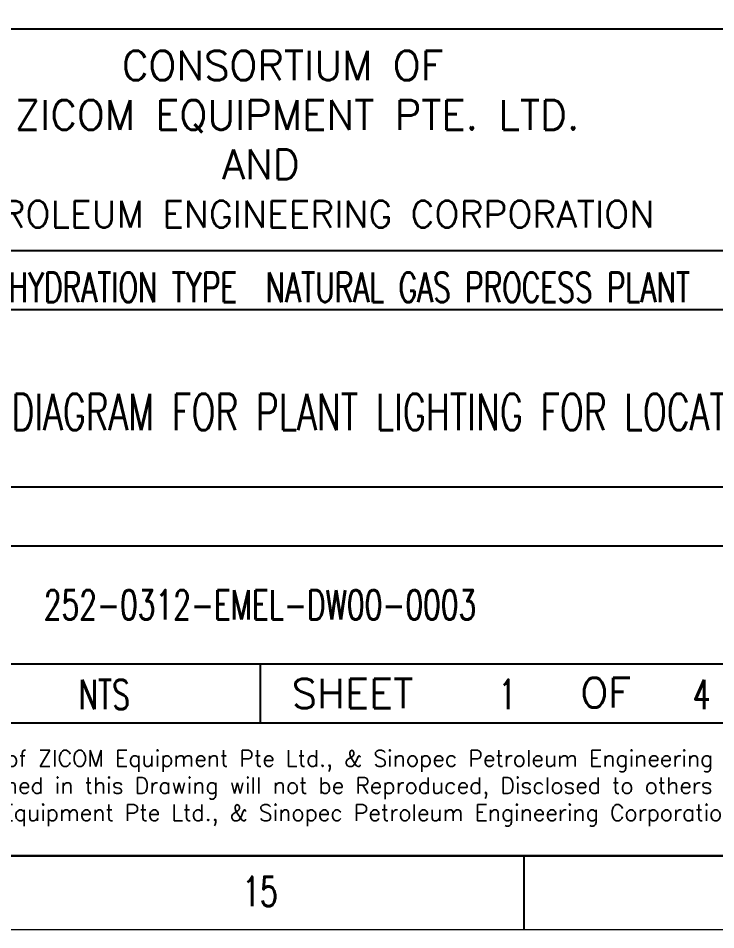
# Model space of a CAD drawing. Header units: millimetres. Extents: x -10610309 to -7681154, y 4147866 to 4574587.
# Drawn here: x -10079318 to -10031336, y 4147866 to 4210569 of the extents above; entities that cross this region are included whole.
import ezdxf
from ezdxf.enums import TextEntityAlignment as Align

# ---------------------------------------------------------------- set-up
doc = ezdxf.new("R2010")
doc.units = ezdxf.units.MM
doc.layers.add('TEG BORDER', color=7, linetype='Continuous')
doc.styles.add('HZTXT', font='simplexs.shx', dxfattribs={"width": 0.7, "bigfont": 'hztxt.shx'})
doc.styles.add('TEG BORDER', font='txt_qlt.shx', dxfattribs={"width": 0.7, "bigfont": 'hztxt.shx'})

# ---------------------------------------------------------------- blocks, each defined once
blk = doc.blocks.new('TEG BORDER A2')
for p, q in [((489, 5), (589, 5)), ((556.875, 0), (556.875, 5))]:
    blk.add_line(p, q)
at = {"color": 5, "lineweight": 15}
blk.add_lwpolyline([(0, 420), (594, 420), (594, 0), (0, 0)], close=True, dxfattribs=at)
blk.add_lwpolyline([(5, 415), (589, 415), (589, 5), (5, 5)], close=True)
at = {"layer": 'TEG BORDER', "color": 0}
blk.add_line((489, 61), (589, 61), dxfattribs=at)
at = {"layer": 'TEG BORDER'}
for p, q in [((489, 46), (589, 46)), ((489, 42), (589, 42)), ((489, 30), (589, 30)), ((489, 26), (589, 26)), ((504, 18), (574, 18)), ((539, 18), (539, 14)), ((489, 14), (589, 14)), ((489, 14), (589, 14))]:
    blk.add_line(p, q, dxfattribs=at)
at = {"insert": (537.797, 1.593), "char_height": 2, "width": 2, "attachment_point": 7, "style": 'TEG BORDER'}
blk.add_mtext('\\pi2.2204e-016;15', dxfattribs=at)
at = {"layer": 'TEG BORDER', "color": 7, "style": 'TEG BORDER'}
for s, height, p in [('CONSORTIUM OF', 2, (529.647, 57.517)), ('ZICOM EQUIPMENT PTE. LTD.', 2, (522.4, 54.17)), ('AND', 2, (536.443, 50.823)), ('SINOPEC PETROLEUM ENGINEERING CORPORATION', 1.8, (505.679, 47.552)), ('This Drawing is Property of Consortium of ZICOM Equipment Pte Ltd., & Sinopec Petroleum Engineering', 1.0962, (491.655, 11.054)), ('Corporation and any Information, contained in this Drawing will not be Reproduced, Disclosed to others without', 1.0962, (491.706, 9.216)), ('Explicit Written Permission from ZICOM Equipment Pte Ltd., & Sinopec Petroleum Engineering Corporation.', 1.0962, (491.655, 7.379))]:
    blk.add_text(s, height=height, dxfattribs=at).set_placement(p)
at = {"layer": 'TEG BORDER', "style": 'TEG BORDER'}
for s, p in [('SHEET', (541.151, 15)), ('OF', (560.691, 15.055))]:
    blk.add_text(s, height=2, dxfattribs=at).set_placement(p)
at = {"layer": 'TEG BORDER', "lineweight": 25, "insert": (489, 44), "char_height": 2, "width": 100, "attachment_point": 4, "style": 'TEG BORDER'}
blk.add_mtext('\\pi8.6498,t17.239;2 {\\H1.5x;x\\H0.66667x; 75  MMSCFD TEG DEHYDRATION TYPE  NATURAL GAS PROCESS PLANT}', dxfattribs=at)

msp = doc.modelspace()

# ---------------------------------------------------------------- block references
at = {"xscale": 1016.000510979745, "yscale": 1016.000510979745, "zscale": 1016.000510979745}
msp.add_blockref('TEG BORDER A2', (-10610309, 4147866), dxfattribs=at)

# ---------------------------------------------------------------- texts
at = {"style": 'HZTXT', "width": 0.7}
for s, height, p in [('SINGLE LINE DIAGRAM FOR PLANT LIGHTING FOR LOCATION J', 2500, (-10059717, 4183489)), ('252-0312-EMEL-DW00-0003', 2032, (-10062685, 4170218)), ('NTS', 2032, (-10073403, 4164053)), ('1', 2032, (-10045669, 4164053)), ('4', 2032, (-10032308, 4164053))]:
    msp.add_text(s, height=height, dxfattribs=at).set_placement(p, align=Align.MIDDLE_CENTER)

doc.saveas('drawing.dxf')
